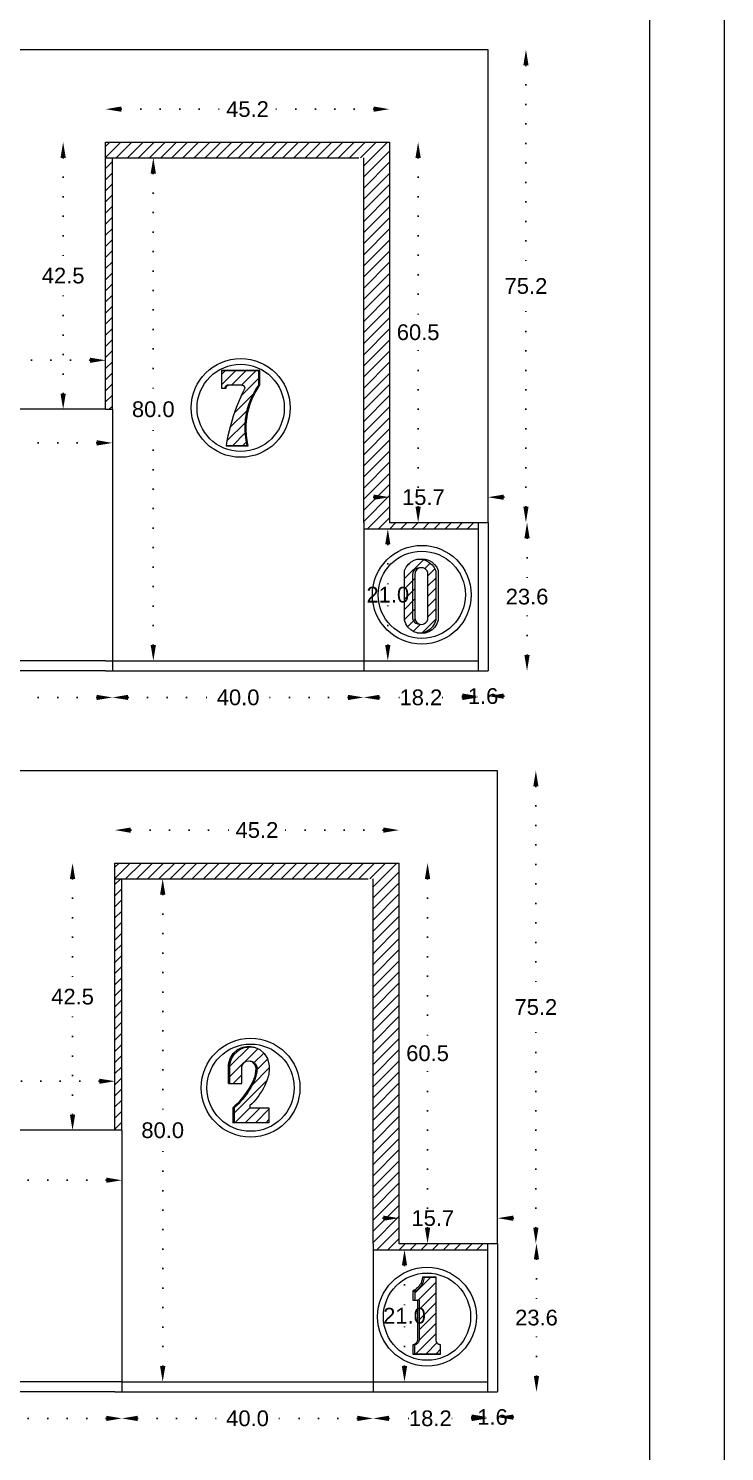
# Model space of a CAD drawing. Header units: inches. Extents: x 104 to 9740, y 936 to 6735.
# Drawn here: x 3735.6 to 3846.4, y 2140.1 to 2366.5 of the extents above; entities that cross this region are included whole.
import ezdxf

# ---------------------------------------------------------------- set-up
doc = ezdxf.new("R2010")
doc.units = ezdxf.units.IN
doc.header["$MEASUREMENT"] = 0
doc.linetypes.add('ACAD_ISO07W100', pattern=[3, 0, -3])
doc.styles.get("Standard").update_dxf_attribs({"font": 'arial.ttf'})
doc.dimstyles.new('Copy of Standard', dxfattribs={"dimtxt": 2.5, "dimasz": 2.5, "dimexe": 0.18, "dimexo": 0.0625, "dimgap": 0.09, "dimtad": 0, "dimtih": 1, "dimtoh": 1, "dimdec": 1, "dimzin": 0, "dimdsep": 46, "dimtxsty": 'Standard', "dimcen": 0.09, "dimse1": 1, "dimse2": 1, "dimadec": 0, "dimazin": 0, "dimtfac": 1, "dimtdec": 1, "dimtix": 1, "dimtofl": 0, "dimtmove": 0, "dimatfit": 3, "dimfxl": 1, "dimtolj": 1, "dimtzin": 0, "dimarcsym": 0})
pattern_1 = [(45, (1875.476, 8.6844), (-0.8838835, 0.8838835), [])]

# ---------------------------------------------------------------- blocks, each defined once
blk = doc.blocks.new('*D346')
at = {"color": 0, "linetype": 'ACAD_ISO07W100', "lineweight": -2, "transparency": 16777216}
for p, q in [((3814.76, 2360.61), (3814.76, 2326.87)), ((3814.76, 2290.41), (3814.76, 2324.14))]:
    blk.add_line(p, q, dxfattribs=at)
at = {"color": 0, "transparency": 16777216}
for points in [[(3814.35, 2360.61), (3815.18, 2360.61), (3814.76, 2363.11)], [(3814.35, 2290.41), (3815.18, 2290.41), (3814.76, 2287.91)]]:
    blk.add_solid(points, dxfattribs=at)
at = {"layer": 'Defpoints', "color": 0, "transparency": 16777216}
for p in [(3808.74, 2363.11), (3808.74, 2287.91), (3814.76, 2287.91)]:
    blk.add_point(p, dxfattribs=at)
at = {"color": 0, "lineweight": 20, "transparency": 16777216, "insert": (3814.76, 2325.51), "char_height": 2.5, "attachment_point": 5}
blk.add_mtext('\\A1;75.2', dxfattribs=at)
blk = doc.blocks.new('*D327')
at = {"color": 0, "linetype": 'ACAD_ISO07W100', "lineweight": -2, "transparency": 16777216}
for p, q in [((3790.54, 2291.93), (3788.04, 2291.93)), ((3811.24, 2291.93), (3813.74, 2291.93))]:
    blk.add_line(p, q, dxfattribs=at)
at = {"color": 0, "transparency": 16777216}
for points in [[(3790.54, 2292.35), (3790.54, 2291.51), (3793.04, 2291.93)], [(3811.24, 2292.35), (3811.24, 2291.51), (3808.74, 2291.93)]]:
    blk.add_solid(points, dxfattribs=at)
at = {"layer": 'Defpoints', "color": 0, "transparency": 16777216}
for p in [(3808.74, 2291.93), (3793.04, 2287.91), (3808.74, 2287.91)]:
    blk.add_point(p, dxfattribs=at)
at = {"color": 0, "lineweight": 20, "transparency": 16777216, "insert": (3798.44, 2291.93), "char_height": 2.5, "attachment_point": 5}
blk.add_mtext('\\A1;15.7', dxfattribs=at)
blk = doc.blocks.new('*D347')
at = {"color": 0, "linetype": 'ACAD_ISO07W100', "lineweight": -2, "transparency": 16777216}
for p, q in [((3797.6, 2345.91), (3797.6, 2319.52)), ((3797.6, 2290.41), (3797.6, 2316.79))]:
    blk.add_line(p, q, dxfattribs=at)
at = {"color": 0, "transparency": 16777216}
for points in [[(3797.18, 2345.91), (3798.02, 2345.91), (3797.6, 2348.41)], [(3797.18, 2290.41), (3798.02, 2290.41), (3797.6, 2287.91)]]:
    blk.add_solid(points, dxfattribs=at)
at = {"layer": 'Defpoints', "color": 0, "transparency": 16777216}
for p in [(3793.04, 2348.41), (3793.04, 2287.91), (3797.6, 2287.91)]:
    blk.add_point(p, dxfattribs=at)
at = {"color": 0, "lineweight": 20, "transparency": 16777216, "insert": (3797.6, 2318.16), "char_height": 2.5, "attachment_point": 5}
blk.add_mtext('\\A1;60.5', dxfattribs=at)
blk = doc.blocks.new('*D348')
at = {"color": 0, "linetype": 'ACAD_ISO07W100', "lineweight": -2, "transparency": 16777216}
for p, q in [((3750.34, 2353.65), (3767.07, 2353.65)), ((3790.54, 2353.65), (3773.82, 2353.65))]:
    blk.add_line(p, q, dxfattribs=at)
at = {"color": 0, "transparency": 16777216}
for points in [[(3750.34, 2354.07), (3750.34, 2353.24), (3747.84, 2353.65)], [(3790.54, 2354.07), (3790.54, 2353.24), (3793.04, 2353.65)]]:
    blk.add_solid(points, dxfattribs=at)
at = {"layer": 'Defpoints', "color": 0, "transparency": 16777216}
for p in [(3747.84, 2353.65), (3747.84, 2348.41), (3793.04, 2348.41)]:
    blk.add_point(p, dxfattribs=at)
at = {"color": 0, "lineweight": 20, "transparency": 16777216, "insert": (3770.44, 2353.65), "char_height": 2.5, "attachment_point": 5}
blk.add_mtext('\\A1;45.2', dxfattribs=at)
blk = doc.blocks.new('*D349')
at = {"color": 0, "linetype": 'ACAD_ISO07W100', "lineweight": -2, "transparency": 16777216}
for p, q in [((3741.09, 2345.91), (3741.09, 2328.52)), ((3741.09, 2308.41), (3741.09, 2325.79))]:
    blk.add_line(p, q, dxfattribs=at)
at = {"color": 0, "transparency": 16777216}
for points in [[(3740.67, 2345.91), (3741.51, 2345.91), (3741.09, 2348.41)], [(3740.67, 2308.41), (3741.51, 2308.41), (3741.09, 2305.91)]]:
    blk.add_solid(points, dxfattribs=at)
at = {"layer": 'Defpoints', "color": 0, "transparency": 16777216}
for p in [(3741.09, 2348.41), (3747.84, 2348.41), (3747.84, 2305.91)]:
    blk.add_point(p, dxfattribs=at)
at = {"color": 0, "lineweight": 20, "transparency": 16777216, "insert": (3741.09, 2327.16), "char_height": 2.5, "attachment_point": 5}
blk.add_mtext('\\A1;42.5', dxfattribs=at)
blk = doc.blocks.new('*D357')
at = {"color": 0, "linetype": 'ACAD_ISO07W100', "lineweight": -2, "transparency": 16777216}
for p, q in [((3614.84, 2313.71), (3675.89, 2313.71)), ((3745.34, 2313.71), (3684.29, 2313.71))]:
    blk.add_line(p, q, dxfattribs=at)
at = {"color": 0, "transparency": 16777216}
for points in [[(3614.84, 2314.13), (3614.84, 2313.29), (3612.34, 2313.71)], [(3745.34, 2314.13), (3745.34, 2313.29), (3747.84, 2313.71)]]:
    blk.add_solid(points, dxfattribs=at)
at = {"layer": 'Defpoints', "color": 0, "transparency": 16777216}
for p in [(3747.84, 2313.71), (3612.34, 2305.91), (3747.84, 2305.91)]:
    blk.add_point(p, dxfattribs=at)
at = {"color": 0, "lineweight": 20, "transparency": 16777216, "insert": (3680.09, 2313.71), "char_height": 2.5, "attachment_point": 5}
blk.add_mtext('\\A1;135.5', dxfattribs=at)
blk = doc.blocks.new('*D329')
at = {"color": 0, "linetype": 'ACAD_ISO07W100', "lineweight": -2, "transparency": 16777216}
for p, q in [((3706.44, 2300.57), (3723.07, 2300.57)), ((3746.44, 2300.57), (3729.84, 2300.57))]:
    blk.add_line(p, q, dxfattribs=at)
at = {"color": 0, "transparency": 16777216}
for points in [[(3706.44, 2300.99), (3706.44, 2300.15), (3703.94, 2300.57)], [(3746.44, 2300.99), (3746.44, 2300.15), (3748.94, 2300.57)]]:
    blk.add_solid(points, dxfattribs=at)
at = {"layer": 'Defpoints', "color": 0, "transparency": 16777216}
for p in [(3748.94, 2300.57), (3703.94, 2265.91), (3748.94, 2265.91)]:
    blk.add_point(p, dxfattribs=at)
at = {"color": 0, "lineweight": 20, "transparency": 16777216, "insert": (3726.45, 2300.57), "char_height": 2.5, "attachment_point": 5}
blk.add_mtext('\\A1;45.0', dxfattribs=at)
blk = doc.blocks.new('*D360')
at = {"color": 0, "linetype": 'ACAD_ISO07W100', "lineweight": -2, "transparency": 16777216}
for p, q in [((3706.44, 2260.08), (3723.06, 2260.08)), ((3746.44, 2260.08), (3729.83, 2260.08))]:
    blk.add_line(p, q, dxfattribs=at)
at = {"color": 0, "transparency": 16777216}
for points in [[(3706.44, 2260.5), (3706.44, 2259.67), (3703.94, 2260.08)], [(3746.44, 2260.5), (3746.44, 2259.67), (3748.94, 2260.08)]]:
    blk.add_solid(points, dxfattribs=at)
at = {"layer": 'Defpoints', "color": 0, "transparency": 16777216}
for p in [(3703.94, 2264.31), (3748.94, 2264.31), (3703.94, 2260.08)]:
    blk.add_point(p, dxfattribs=at)
at = {"color": 0, "lineweight": 20, "transparency": 16777216, "insert": (3726.44, 2260.08), "char_height": 2.5, "attachment_point": 5}
blk.add_mtext('\\A1;45.0', dxfattribs=at)
blk = doc.blocks.new('*D361')
at = {"color": 0, "linetype": 'ACAD_ISO07W100', "lineweight": -2, "transparency": 16777216}
for p, q in [((3755.44, 2343.41), (3755.44, 2307.27)), ((3755.44, 2268.41), (3755.44, 2304.54))]:
    blk.add_line(p, q, dxfattribs=at)
at = {"color": 0, "transparency": 16777216}
for points in [[(3755.02, 2343.41), (3755.86, 2343.41), (3755.44, 2345.91)], [(3755.02, 2268.41), (3755.86, 2268.41), (3755.44, 2265.91)]]:
    blk.add_solid(points, dxfattribs=at)
at = {"layer": 'Defpoints', "color": 0, "transparency": 16777216}
for p in [(3747.84, 2345.91), (3747.84, 2265.91), (3755.44, 2265.91)]:
    blk.add_point(p, dxfattribs=at)
at = {"color": 0, "lineweight": 20, "transparency": 16777216, "insert": (3755.44, 2305.91), "char_height": 2.5, "attachment_point": 5}
blk.add_mtext('\\A1;80.0', dxfattribs=at)
blk = doc.blocks.new('*D362')
at = {"color": 0, "linetype": 'ACAD_ISO07W100', "lineweight": -2, "transparency": 16777216}
for p, q in [((3751.44, 2260.08), (3765.56, 2260.08)), ((3786.44, 2260.08), (3772.33, 2260.08))]:
    blk.add_line(p, q, dxfattribs=at)
at = {"color": 0, "transparency": 16777216}
for points in [[(3751.44, 2260.5), (3751.44, 2259.67), (3748.94, 2260.08)], [(3786.44, 2260.5), (3786.44, 2259.67), (3788.94, 2260.08)]]:
    blk.add_solid(points, dxfattribs=at)
at = {"layer": 'Defpoints', "color": 0, "transparency": 16777216}
for p in [(3748.94, 2264.31), (3788.94, 2264.31), (3788.94, 2260.08)]:
    blk.add_point(p, dxfattribs=at)
at = {"color": 0, "lineweight": 20, "transparency": 16777216, "insert": (3768.94, 2260.08), "char_height": 2.5, "attachment_point": 5}
blk.add_mtext('\\A1;40.0', dxfattribs=at)
blk = doc.blocks.new('*D363')
at = {"color": 0, "linetype": 'ACAD_ISO07W100', "lineweight": -2, "transparency": 16777216}
for p, q in [((3791.44, 2260.08), (3794.84, 2260.08)), ((3804.64, 2260.08), (3801.25, 2260.08))]:
    blk.add_line(p, q, dxfattribs=at)
at = {"color": 0, "transparency": 16777216}
for points in [[(3791.44, 2260.5), (3791.44, 2259.67), (3788.94, 2260.08)], [(3804.64, 2260.5), (3804.64, 2259.67), (3807.14, 2260.08)]]:
    blk.add_solid(points, dxfattribs=at)
at = {"layer": 'Defpoints', "color": 0, "transparency": 16777216}
for p in [(3788.94, 2264.31), (3807.14, 2264.31), (3807.14, 2260.08)]:
    blk.add_point(p, dxfattribs=at)
at = {"color": 0, "lineweight": 20, "transparency": 16777216, "insert": (3798.04, 2260.08), "char_height": 2.5, "attachment_point": 5}
blk.add_mtext('\\A1;18.2', dxfattribs=at)
blk = doc.blocks.new('*D364')
at = {"color": 0, "linetype": 'ACAD_ISO07W100', "lineweight": -2, "transparency": 16777216}
for p, q in [((3804.64, 2260.29), (3802.14, 2260.29)), ((3811.24, 2260.29), (3813.74, 2260.29))]:
    blk.add_line(p, q, dxfattribs=at)
at = {"color": 0, "transparency": 16777216}
for points in [[(3804.64, 2260.71), (3804.64, 2259.87), (3807.14, 2260.29)], [(3811.24, 2260.71), (3811.24, 2259.87), (3808.74, 2260.29)]]:
    blk.add_solid(points, dxfattribs=at)
at = {"layer": 'Defpoints', "color": 0, "transparency": 16777216}
for p in [(3807.14, 2264.31), (3808.74, 2264.31), (3808.74, 2260.29)]:
    blk.add_point(p, dxfattribs=at)
at = {"color": 0, "lineweight": 20, "transparency": 16777216, "insert": (3807.94, 2260.29), "char_height": 2.5, "attachment_point": 5}
blk.add_mtext('\\A1;1.6', dxfattribs=at)
blk = doc.blocks.new('*D365')
at = {"color": 0, "linetype": 'ACAD_ISO07W100', "lineweight": -2, "transparency": 16777216}
for p, q in [((3814.94, 2285.41), (3814.94, 2277.47)), ((3814.94, 2266.81), (3814.94, 2274.74))]:
    blk.add_line(p, q, dxfattribs=at)
at = {"color": 0, "transparency": 16777216}
for points in [[(3814.52, 2285.41), (3815.35, 2285.41), (3814.94, 2287.91)], [(3814.52, 2266.81), (3815.35, 2266.81), (3814.94, 2264.31)]]:
    blk.add_solid(points, dxfattribs=at)
at = {"layer": 'Defpoints', "color": 0, "transparency": 16777216}
for p in [(3808.74, 2287.91), (3808.74, 2264.31), (3814.94, 2264.31)]:
    blk.add_point(p, dxfattribs=at)
at = {"color": 0, "lineweight": 20, "transparency": 16777216, "insert": (3814.94, 2276.11), "char_height": 2.5, "attachment_point": 5}
blk.add_mtext('\\A1;23.6', dxfattribs=at)
blk = doc.blocks.new('*D366')
at = {"color": 0, "linetype": 'ACAD_ISO07W100', "lineweight": -2, "transparency": 16777216}
for p, q in [((3792.77, 2284.41), (3792.77, 2277.77)), ((3792.77, 2268.41), (3792.77, 2275.04))]:
    blk.add_line(p, q, dxfattribs=at)
at = {"color": 0, "transparency": 16777216}
for points in [[(3792.36, 2284.41), (3793.19, 2284.41), (3792.77, 2286.91)], [(3792.36, 2268.41), (3793.19, 2268.41), (3792.77, 2265.91)]]:
    blk.add_solid(points, dxfattribs=at)
at = {"layer": 'Defpoints', "color": 0, "transparency": 16777216}
for p in [(3788.94, 2286.91), (3788.94, 2265.91), (3792.77, 2265.91)]:
    blk.add_point(p, dxfattribs=at)
at = {"color": 0, "lineweight": 20, "transparency": 16777216, "insert": (3792.77, 2276.41), "char_height": 2.5, "attachment_point": 5}
blk.add_mtext('\\A1;21.0', dxfattribs=at)
blk = doc.blocks.new('*D369')
at = {"color": 0, "linetype": 'ACAD_ISO07W100', "lineweight": -2, "transparency": 16777216}
for p, q in [((3816.34, 2245.93), (3816.34, 2212.2)), ((3816.34, 2175.73), (3816.34, 2209.47))]:
    blk.add_line(p, q, dxfattribs=at)
at = {"color": 0, "transparency": 16777216}
for points in [[(3815.93, 2245.93), (3816.76, 2245.93), (3816.34, 2248.43)], [(3815.93, 2175.73), (3816.76, 2175.73), (3816.34, 2173.23)]]:
    blk.add_solid(points, dxfattribs=at)
at = {"layer": 'Defpoints', "color": 0, "transparency": 16777216}
for p in [(3810.24, 2248.43), (3810.24, 2173.23), (3816.34, 2173.23)]:
    blk.add_point(p, dxfattribs=at)
at = {"color": 0, "lineweight": 20, "transparency": 16777216, "insert": (3816.34, 2210.83), "char_height": 2.5, "attachment_point": 5}
blk.add_mtext('\\A1;75.2', dxfattribs=at)
blk = doc.blocks.new('*D332')
at = {"color": 0, "linetype": 'ACAD_ISO07W100', "lineweight": -2, "transparency": 16777216}
for p, q in [((3792.04, 2177.26), (3789.54, 2177.26)), ((3812.74, 2177.26), (3815.24, 2177.26))]:
    blk.add_line(p, q, dxfattribs=at)
at = {"color": 0, "transparency": 16777216}
for points in [[(3792.04, 2177.67), (3792.04, 2176.84), (3794.54, 2177.26)], [(3812.74, 2177.67), (3812.74, 2176.84), (3810.24, 2177.26)]]:
    blk.add_solid(points, dxfattribs=at)
at = {"layer": 'Defpoints', "color": 0, "transparency": 16777216}
for p in [(3810.24, 2177.26), (3794.54, 2173.23), (3810.24, 2173.23)]:
    blk.add_point(p, dxfattribs=at)
at = {"color": 0, "lineweight": 20, "transparency": 16777216, "insert": (3799.94, 2177.26), "char_height": 2.5, "attachment_point": 5}
blk.add_mtext('\\A1;15.7', dxfattribs=at)
blk = doc.blocks.new('*D370')
at = {"color": 0, "linetype": 'ACAD_ISO07W100', "lineweight": -2, "transparency": 16777216}
for p, q in [((3799.1, 2231.23), (3799.1, 2204.85)), ((3799.1, 2175.73), (3799.1, 2202.12))]:
    blk.add_line(p, q, dxfattribs=at)
at = {"color": 0, "transparency": 16777216}
for points in [[(3798.68, 2231.23), (3799.52, 2231.23), (3799.1, 2233.73)], [(3798.68, 2175.73), (3799.52, 2175.73), (3799.1, 2173.23)]]:
    blk.add_solid(points, dxfattribs=at)
at = {"layer": 'Defpoints', "color": 0, "transparency": 16777216}
for p in [(3794.54, 2233.73), (3794.54, 2173.23), (3799.1, 2173.23)]:
    blk.add_point(p, dxfattribs=at)
at = {"color": 0, "lineweight": 20, "transparency": 16777216, "insert": (3799.1, 2203.48), "char_height": 2.5, "attachment_point": 5}
blk.add_mtext('\\A1;60.5', dxfattribs=at)
blk = doc.blocks.new('*D371')
at = {"color": 0, "linetype": 'ACAD_ISO07W100', "lineweight": -2, "transparency": 16777216}
for p, q in [((3751.84, 2238.98), (3768.57, 2238.98)), ((3792.04, 2238.98), (3775.32, 2238.98))]:
    blk.add_line(p, q, dxfattribs=at)
at = {"color": 0, "transparency": 16777216}
for points in [[(3751.84, 2239.4), (3751.84, 2238.56), (3749.34, 2238.98)], [(3792.04, 2239.4), (3792.04, 2238.56), (3794.54, 2238.98)]]:
    blk.add_solid(points, dxfattribs=at)
at = {"layer": 'Defpoints', "color": 0, "transparency": 16777216}
for p in [(3749.34, 2238.98), (3749.34, 2233.73), (3794.54, 2233.73)]:
    blk.add_point(p, dxfattribs=at)
at = {"color": 0, "lineweight": 20, "transparency": 16777216, "insert": (3771.94, 2238.98), "char_height": 2.5, "attachment_point": 5}
blk.add_mtext('\\A1;45.2', dxfattribs=at)
blk = doc.blocks.new('*D372')
at = {"color": 0, "linetype": 'ACAD_ISO07W100', "lineweight": -2, "transparency": 16777216}
for p, q in [((3742.59, 2231.23), (3742.59, 2213.85)), ((3742.59, 2193.73), (3742.59, 2211.12))]:
    blk.add_line(p, q, dxfattribs=at)
at = {"color": 0, "transparency": 16777216}
for points in [[(3742.17, 2231.23), (3743.01, 2231.23), (3742.59, 2233.73)], [(3742.17, 2193.73), (3743.01, 2193.73), (3742.59, 2191.23)]]:
    blk.add_solid(points, dxfattribs=at)
at = {"layer": 'Defpoints', "color": 0, "transparency": 16777216}
for p in [(3742.59, 2233.73), (3749.34, 2233.73), (3749.34, 2191.23)]:
    blk.add_point(p, dxfattribs=at)
at = {"color": 0, "lineweight": 20, "transparency": 16777216, "insert": (3742.59, 2212.48), "char_height": 2.5, "attachment_point": 5}
blk.add_mtext('\\A1;42.5', dxfattribs=at)
blk = doc.blocks.new('*D379')
at = {"color": 0, "linetype": 'ACAD_ISO07W100', "lineweight": -2, "transparency": 16777216}
for p, q in [((3616.34, 2199.04), (3677.39, 2199.04)), ((3746.84, 2199.04), (3685.79, 2199.04))]:
    blk.add_line(p, q, dxfattribs=at)
at = {"color": 0, "transparency": 16777216}
for points in [[(3616.34, 2199.45), (3616.34, 2198.62), (3613.84, 2199.04)], [(3746.84, 2199.45), (3746.84, 2198.62), (3749.34, 2199.04)]]:
    blk.add_solid(points, dxfattribs=at)
at = {"layer": 'Defpoints', "color": 0, "transparency": 16777216}
for p in [(3749.34, 2199.04), (3613.84, 2191.23), (3749.34, 2191.23)]:
    blk.add_point(p, dxfattribs=at)
at = {"color": 0, "lineweight": 20, "transparency": 16777216, "insert": (3681.59, 2199.04), "char_height": 2.5, "attachment_point": 5}
blk.add_mtext('\\A1;135.5', dxfattribs=at)
blk = doc.blocks.new('*D380')
at = {"color": 0, "linetype": 'ACAD_ISO07W100', "lineweight": -2, "transparency": 16777216}
for p, q in [((3756.94, 2228.73), (3756.94, 2192.6)), ((3756.94, 2153.73), (3756.94, 2189.87))]:
    blk.add_line(p, q, dxfattribs=at)
at = {"color": 0, "transparency": 16777216}
for points in [[(3756.52, 2228.73), (3757.36, 2228.73), (3756.94, 2231.23)], [(3756.52, 2153.73), (3757.36, 2153.73), (3756.94, 2151.23)]]:
    blk.add_solid(points, dxfattribs=at)
at = {"layer": 'Defpoints', "color": 0, "transparency": 16777216}
for p in [(3749.34, 2231.23), (3750.44, 2151.23), (3756.94, 2151.23)]:
    blk.add_point(p, dxfattribs=at)
at = {"color": 0, "lineweight": 20, "transparency": 16777216, "insert": (3756.94, 2191.23), "char_height": 2.5, "attachment_point": 5}
blk.add_mtext('\\A1;80.0', dxfattribs=at)
blk = doc.blocks.new('*D381')
at = {"color": 0, "linetype": 'ACAD_ISO07W100', "lineweight": -2, "transparency": 16777216}
for p, q in [((3752.94, 2145.41), (3767.06, 2145.41)), ((3787.94, 2145.41), (3773.83, 2145.41))]:
    blk.add_line(p, q, dxfattribs=at)
at = {"color": 0, "transparency": 16777216}
for points in [[(3752.94, 2145.83), (3752.94, 2144.99), (3750.44, 2145.41)], [(3787.94, 2145.83), (3787.94, 2144.99), (3790.44, 2145.41)]]:
    blk.add_solid(points, dxfattribs=at)
at = {"layer": 'Defpoints', "color": 0, "transparency": 16777216}
for p in [(3750.44, 2149.63), (3790.44, 2149.63), (3790.44, 2145.41)]:
    blk.add_point(p, dxfattribs=at)
at = {"color": 0, "lineweight": 20, "transparency": 16777216, "insert": (3770.44, 2145.41), "char_height": 2.5, "attachment_point": 5}
blk.add_mtext('\\A1;40.0', dxfattribs=at)
blk = doc.blocks.new('*D382')
at = {"color": 0, "linetype": 'ACAD_ISO07W100', "lineweight": -2, "transparency": 16777216}
for p, q in [((3792.94, 2145.41), (3796.34, 2145.41)), ((3806.14, 2145.41), (3802.75, 2145.41))]:
    blk.add_line(p, q, dxfattribs=at)
at = {"color": 0, "transparency": 16777216}
for points in [[(3792.94, 2145.83), (3792.94, 2144.99), (3790.44, 2145.41)], [(3806.14, 2145.83), (3806.14, 2144.99), (3808.64, 2145.41)]]:
    blk.add_solid(points, dxfattribs=at)
at = {"layer": 'Defpoints', "color": 0, "transparency": 16777216}
for p in [(3790.44, 2149.63), (3808.64, 2149.63), (3808.64, 2145.41)]:
    blk.add_point(p, dxfattribs=at)
at = {"color": 0, "lineweight": 20, "transparency": 16777216, "insert": (3799.54, 2145.41), "char_height": 2.5, "attachment_point": 5}
blk.add_mtext('\\A1;18.2', dxfattribs=at)
blk = doc.blocks.new('*D383')
at = {"color": 0, "linetype": 'ACAD_ISO07W100', "lineweight": -2, "transparency": 16777216}
for p, q in [((3806.14, 2145.62), (3803.64, 2145.62)), ((3812.74, 2145.62), (3815.24, 2145.62))]:
    blk.add_line(p, q, dxfattribs=at)
at = {"color": 0, "transparency": 16777216}
for points in [[(3806.14, 2146.03), (3806.14, 2145.2), (3808.64, 2145.62)], [(3812.74, 2146.03), (3812.74, 2145.2), (3810.24, 2145.62)]]:
    blk.add_solid(points, dxfattribs=at)
at = {"layer": 'Defpoints', "color": 0, "transparency": 16777216}
for p in [(3808.64, 2149.63), (3810.24, 2149.63), (3810.24, 2145.62)]:
    blk.add_point(p, dxfattribs=at)
at = {"color": 0, "lineweight": 20, "transparency": 16777216, "insert": (3809.44, 2145.62), "char_height": 2.5, "attachment_point": 5}
blk.add_mtext('\\A1;1.6', dxfattribs=at)
blk = doc.blocks.new('*D384')
at = {"color": 0, "linetype": 'ACAD_ISO07W100', "lineweight": -2, "transparency": 16777216}
for p, q in [((3816.44, 2170.73), (3816.44, 2162.8)), ((3816.44, 2152.13), (3816.44, 2160.07))]:
    blk.add_line(p, q, dxfattribs=at)
at = {"color": 0, "transparency": 16777216}
for points in [[(3816.02, 2170.73), (3816.85, 2170.73), (3816.44, 2173.23)], [(3816.02, 2152.13), (3816.85, 2152.13), (3816.44, 2149.63)]]:
    blk.add_solid(points, dxfattribs=at)
at = {"layer": 'Defpoints', "color": 0, "transparency": 16777216}
for p in [(3810.24, 2173.23), (3810.24, 2149.63), (3816.44, 2149.63)]:
    blk.add_point(p, dxfattribs=at)
at = {"color": 0, "lineweight": 20, "transparency": 16777216, "insert": (3816.44, 2161.43), "char_height": 2.5, "attachment_point": 5}
blk.add_mtext('\\A1;23.6', dxfattribs=at)
blk = doc.blocks.new('*D385')
at = {"color": 0, "linetype": 'ACAD_ISO07W100', "lineweight": -2, "transparency": 16777216}
for p, q in [((3795.43, 2169.73), (3795.43, 2163.1)), ((3795.43, 2153.73), (3795.43, 2160.37))]:
    blk.add_line(p, q, dxfattribs=at)
at = {"color": 0, "transparency": 16777216}
for points in [[(3795.01, 2169.73), (3795.85, 2169.73), (3795.43, 2172.23)], [(3795.01, 2153.73), (3795.85, 2153.73), (3795.43, 2151.23)]]:
    blk.add_solid(points, dxfattribs=at)
at = {"layer": 'Defpoints', "color": 0, "transparency": 16777216}
for p in [(3790.44, 2172.23), (3790.44, 2151.23), (3795.43, 2151.23)]:
    blk.add_point(p, dxfattribs=at)
at = {"color": 0, "lineweight": 20, "transparency": 16777216, "insert": (3795.43, 2161.73), "char_height": 2.5, "attachment_point": 5}
blk.add_mtext('\\A1;21.0', dxfattribs=at)
blk = doc.blocks.new('*D339')
at = {"color": 0, "linetype": 'ACAD_ISO07W100', "lineweight": -2, "transparency": 16777216}
for p, q in [((3685.44, 2183.29), (3713.34, 2183.29)), ((3747.94, 2183.29), (3720.05, 2183.29))]:
    blk.add_line(p, q, dxfattribs=at)
at = {"color": 0, "transparency": 16777216}
for points in [[(3685.44, 2183.71), (3685.44, 2182.88), (3682.94, 2183.29)], [(3747.94, 2183.71), (3747.94, 2182.88), (3750.44, 2183.29)]]:
    blk.add_solid(points, dxfattribs=at)
at = {"layer": 'Defpoints', "color": 0, "transparency": 16777216}
for p in [(3682.94, 2191.23), (3750.44, 2191.23), (3750.44, 2183.29)]:
    blk.add_point(p, dxfattribs=at)
at = {"color": 0, "lineweight": 20, "transparency": 16777216, "insert": (3716.69, 2183.29), "char_height": 2.5, "attachment_point": 5}
blk.add_mtext('\\A1;67.5', dxfattribs=at)
blk = doc.blocks.new('*D388')
at = {"color": 0, "linetype": 'ACAD_ISO07W100', "lineweight": -2, "transparency": 16777216}
for p, q in [((3685.44, 2145.41), (3713.34, 2145.41)), ((3747.94, 2145.41), (3720.05, 2145.41))]:
    blk.add_line(p, q, dxfattribs=at)
at = {"color": 0, "transparency": 16777216}
for points in [[(3685.44, 2145.83), (3685.44, 2144.99), (3682.94, 2145.41)], [(3747.94, 2145.83), (3747.94, 2144.99), (3750.44, 2145.41)]]:
    blk.add_solid(points, dxfattribs=at)
at = {"layer": 'Defpoints', "color": 0, "transparency": 16777216}
for p in [(3682.94, 2151.23), (3750.44, 2149.63), (3750.44, 2145.41)]:
    blk.add_point(p, dxfattribs=at)
at = {"color": 0, "lineweight": 20, "transparency": 16777216, "insert": (3716.69, 2145.41), "char_height": 2.5, "attachment_point": 5}
blk.add_mtext('\\A1;67.5', dxfattribs=at)

msp = doc.modelspace()

# ---------------------------------------------------------------- hatches: boundary and pattern name
at = {"lineweight": 20}
h = msp.add_hatch(dxfattribs=at)
h.set_pattern_fill('ANSI31', color=256, scale=10)
h.set_pattern_definition(pattern_1)
h.paths.add_polyline_path([(3793.04, 2348.41), (3747.84, 2348.41), (3747.84, 2345.91), (3788.94, 2345.91), (3788.94, 2287.91), (3788.14, 2286.91), (3807.14, 2286.91), (3807.14, 2287.91), (3793.04, 2287.91)])
h = msp.add_hatch(dxfattribs=at)
h.set_pattern_fill('ANSI31', color=256, scale=10)
h.set_pattern_definition(pattern_1)
h.paths.add_polyline_path([(3748.94, 2345.91), (3747.84, 2345.91), (3747.84, 2305.91), (3748.94, 2305.91)])
h = msp.add_hatch(dxfattribs=at)
h.set_pattern_fill('ANSI31', color=256, scale=9.218651)
h.set_pattern_definition([(45, (3129.0501, 2852.4125), (-0.8148213, 0.8148213), [])])
h.paths.add_polyline_path([(3770.09, 2304.34), (3770.22, 2305.17), (3770.41, 2305.99), (3770.66, 2306.79), (3770.96, 2307.57), (3771.32, 2308.33), (3771.72, 2309.06), (3772.18, 2309.76), (3772.18, 2312.02), (3766.31, 2312.02), (3766.31, 2309.26), (3766.84, 2309.26), (3766.84, 2309.34), (3766.88, 2309.47), (3766.96, 2309.58), (3767.06, 2309.67), (3767.19, 2309.73), (3767.22, 2309.74), (3767.16, 2309.72), (3767.09, 2309.69), (3767.04, 2309.65), (3766.99, 2309.6), (3766.94, 2309.55), (3766.9, 2309.5), (3766.87, 2309.44), (3766.85, 2309.37), (3766.84, 2309.3), (3766.84, 2309.26), (3767.02, 2309.26), (3767.02, 2309.37), (3767.07, 2309.5), (3767.14, 2309.61), (3767.25, 2309.71), (3767.37, 2309.77), (3767.48, 2309.79), (3767.54, 2309.79), (3769.52, 2309.79), (3769.64, 2309.77), (3769.76, 2309.71), (3769.87, 2309.61), (3769.94, 2309.5), (3769.99, 2309.37), (3769.99, 2309.26), (3769.64, 2308.54), (3769.31, 2307.81), (3769, 2307.07), (3768.7, 2306.32), (3768.43, 2305.56), (3768.17, 2304.8), (3767.93, 2304.03), (3767.71, 2303.26), (3767.51, 2302.48), (3767.32, 2301.7), (3767.16, 2300.91), (3767.03, 2300.18), (3770.31, 2300.18), (3770.15, 2301), (3770.05, 2301.83), (3770, 2302.67), (3770.02, 2303.51)])
h = msp.add_hatch(dxfattribs=at)
h.set_pattern_fill('ANSI31', color=256, scale=9.218651, angle=180)
h.set_pattern_definition([(225, (3033.429, 2822.3189), (0.8148213, -0.8148213), [])])
h.paths.add_polyline_path([(3800.42, 2272.38), (3800.42, 2280.23), (3800.16, 2280.74), (3799.81, 2281.2), (3799.38, 2281.57), (3798.87, 2281.85), (3798.33, 2282.02), (3797.75, 2282.08), (3797.44, 2282.05), (3796.99, 2281.91), (3796.49, 2281.63), (3796.04, 2281.25), (3795.69, 2280.79), (3795.43, 2280.27), (3795.43, 2272.35), (3795.65, 2271.77), (3795.98, 2271.26), (3796.42, 2270.84), (3796.94, 2270.52), (3797.45, 2270.34), (3797.75, 2270.31), (3798.36, 2270.37), (3798.93, 2270.57), (3799.44, 2270.89), (3799.88, 2271.31), (3800.21, 2271.82)])
h.paths.add_polyline_path([(3797.09, 2280.19), (3797.97, 2280.86), (3799.06, 2280.41), (3799.16, 2279.69), (3799.16, 2272.23), (3798.28, 2271.56), (3797.87, 2271.73), (3797.41, 2271.78), (3797.09, 2272.55)], flags=16)
h = msp.add_hatch(dxfattribs=at)
h.set_pattern_fill('ANSI31', color=256, scale=10)
h.set_pattern_definition([(45, (1876.976, -105.9893), (-0.8838835, 0.8838835), [])])
h.paths.add_polyline_path([(3794.54, 2233.73), (3749.34, 2233.73), (3749.34, 2231.23), (3790.44, 2231.23), (3790.44, 2173.23), (3789.64, 2172.23), (3808.64, 2172.23), (3808.64, 2173.23), (3794.54, 2173.23)])
h = msp.add_hatch(dxfattribs=at)
h.set_pattern_fill('ANSI31', color=256, scale=10)
h.set_pattern_definition([(45, (1876.976, 801.6527), (-0.8838835, 0.8838835), [])])
h.paths.add_polyline_path([(3750.44, 2231.23), (3749.34, 2231.23), (3749.34, 2191.23), (3750.44, 2191.23)])
h = msp.add_hatch(dxfattribs=at)
h.set_pattern_fill('ANSI31', color=256, scale=9.218651)
h.set_pattern_definition([(45, (3041.8955, 2743.5303), (-0.8148213, 0.8148213), [])])
h.paths.add_polyline_path([(3773.85, 2194.81), (3770.82, 2194.81), (3770.82, 2195.16), (3771.13, 2195.46), (3771.42, 2195.77), (3771.71, 2196.09), (3771.98, 2196.42), (3772.24, 2196.76), (3772.48, 2197.12), (3772.71, 2197.48), (3772.92, 2197.85), (3773.12, 2198.23), (3773.3, 2198.62), (3773.47, 2199.01), (3773.52, 2199.17), (3773.62, 2199.42), (3773.7, 2199.67), (3773.76, 2199.92), (3773.82, 2200.18), (3773.86, 2200.45), (3773.89, 2200.71), (3773.9, 2200.97), (3773.9, 2201.24), (3773.88, 2201.5), (3773.85, 2201.77), (3773.6, 2202.66), (3773.1, 2203.45), (3772.4, 2204.06), (3771.64, 2204.41), (3770.84, 2204.53), (3769.93, 2204.4), (3769.09, 2204.01), (3768.39, 2203.4), (3767.9, 2202.62), (3767.64, 2201.74), (3767.65, 2200.81), (3767.65, 2198.69), (3769.55, 2198.69), (3769.55, 2201.48), (3769.73, 2201.82), (3769.98, 2202.06), (3770.29, 2202.21), (3770.63, 2202.26), (3770.84, 2202.23), (3770.97, 2202.21), (3770.97, 2202.21), (3771.18, 2202.18), (3771.48, 2202.02), (3771.72, 2201.79), (3771.88, 2201.49), (3771.95, 2201.15), (3771.95, 2200.94), (3771.94, 2200.72), (3771.91, 2200.51), (3771.88, 2200.29), (3771.84, 2200.08), (3771.79, 2199.87), (3771.73, 2199.66), (3771.66, 2199.46), (3771.58, 2199.26), (3771.49, 2199.07), (3771.39, 2198.84), (3771.18, 2198.43), (3770.96, 2198.03), (3770.72, 2197.63), (3770.47, 2197.24), (3770.2, 2196.87), (3769.92, 2196.5), (3769.62, 2196.15), (3769.32, 2195.8), (3769, 2195.47), (3768.67, 2195.15), (3768.32, 2194.84), (3768.32, 2192.49), (3773.85, 2192.49)])
h = msp.add_hatch(dxfattribs=at)
h.set_pattern_fill('ANSI31', color=256, scale=9.218651)
h.set_pattern_definition([(45, (3051.2172, 2706.8881), (-0.8148213, 0.8148213), [])])
h.paths.add_polyline_path([(3800.98, 2157.14), (3800.89, 2157.18), (3800.81, 2157.23), (3800.73, 2157.3), (3800.66, 2157.37), (3800.6, 2157.45), (3800.55, 2157.53), (3800.51, 2157.63), (3800.48, 2157.72), (3800.46, 2157.82), (3800.46, 2157.92), (3800.46, 2167.85), (3798.59, 2167.85), (3798.57, 2167.61), (3798.52, 2167.38), (3798.45, 2167.16), (3798.36, 2166.94), (3798.26, 2166.74), (3798.14, 2166.54), (3798, 2166.35), (3797.84, 2166.17), (3797.67, 2166.01), (3797.49, 2165.87), (3797.3, 2165.74), (3797.09, 2165.63), (3797.09, 2164.22), (3797.5, 2164.22), (3797.8, 2164.2), (3797.8, 2157.96), (3797.79, 2157.86), (3797.77, 2157.77), (3797.74, 2157.68), (3797.69, 2157.59), (3797.64, 2157.51), (3797.58, 2157.43), (3797.51, 2157.36), (3797.44, 2157.3), (3797.36, 2157.24), (3797.27, 2157.2), (3797.18, 2157.16), (3797.09, 2157.13), (3797.09, 2155.7), (3801.18, 2155.7), (3801.18, 2157.09), (3801.08, 2157.11)])

# ---------------------------------------------------------------- linework, layer by layer
for p, q in [((3808.74, 2363.11), (3404.34, 2363.11)), ((3808.74, 2287.91), (3808.74, 2363.11)), ((3747.84, 2305.91), (3747.84, 2348.41)), ((3747.84, 2348.41), (3793.04, 2348.41)), ((3793.04, 2348.41), (3793.04, 2287.91)), ((3747.84, 2345.91), (3788.14, 2345.91)), ((3748.94, 2305.91), (3748.94, 2345.91)), ((3788.94, 2287.91), (3788.94, 2345.91)), ((3747.84, 2305.91), (3612.34, 2305.91)), ((3747.84, 2305.91), (3748.94, 2305.91)), ((3748.94, 2305.91), (3748.94, 2264.31)), ((3767.03, 2300.18), (3770.31, 2300.18)), ((3788.94, 2287.91), (3788.94, 2264.31)), ((3788.94, 2286.91), (3807.14, 2286.91)), ((3793.04, 2287.91), (3808.74, 2287.91)), ((3807.14, 2287.91), (3807.14, 2264.31)), ((3808.74, 2287.91), (3808.74, 2264.31)), ((3747.84, 2265.91), (3613.94, 2265.91)), ((3747.84, 2265.91), (3807.14, 2265.91)), ((3747.84, 2264.31), (3611.24, 2264.31)), ((3747.84, 2264.31), (3808.74, 2264.31)), ((3810.24, 2248.43), (3405.84, 2248.43)), ((3810.24, 2173.23), (3810.24, 2248.43)), ((3749.34, 2191.23), (3749.34, 2233.73)), ((3749.34, 2233.73), (3794.54, 2233.73)), ((3794.54, 2233.73), (3794.54, 2173.23)), ((3749.34, 2231.23), (3789.64, 2231.23)), ((3750.44, 2191.23), (3750.44, 2231.23)), ((3790.44, 2173.23), (3790.44, 2231.23)), ((3749.34, 2191.23), (3613.84, 2191.23)), ((3750.44, 2191.23), (3749.34, 2191.23)), ((3750.44, 2191.23), (3750.44, 2149.63)), ((3790.44, 2173.23), (3790.44, 2149.63)), ((3794.54, 2173.23), (3810.24, 2173.23)), ((3808.64, 2173.23), (3808.64, 2149.63)), ((3810.24, 2173.23), (3810.24, 2149.63)), ((3790.44, 2172.23), (3808.64, 2172.23)), ((3797.09, 2165.63), (3797.09, 2164.22)), ((3797.09, 2155.7), (3801.18, 2155.7)), ((3750.44, 2151.23), (3613.84, 2151.23)), ((3750.44, 2151.23), (3808.64, 2151.23)), ((3749.34, 2149.63), (3613.84, 2149.63)), ((3749.34, 2149.63), (3810.24, 2149.63))]:
    msp.add_line(p, q, dxfattribs=at)
for points in [[(3346.29, 2695.55), (3346.29, 1988.29), (3846.38, 1988.29), (3846.38, 2695.55)], [(3358.2, 2683.65), (3358.2, 2011.58), (3834.47, 2011.58), (3834.47, 2683.65)], [(3796.04, 2281.25), (3796.49, 2281.63), (3796.99, 2281.91), (3797.44, 2282.05), (3797.55, 2282.08), (3798.12, 2282.14), (3798.7, 2282.08), (3799.25, 2281.91), (3799.76, 2281.63), (3800.2, 2281.25), (3800.56, 2280.79), (3800.81, 2280.27), (3800.81, 2272.35), (3800.6, 2271.77), (3800.27, 2271.26), (3799.83, 2270.84), (3799.31, 2270.52), (3798.73, 2270.32), (3798.12, 2270.25), (3797.52, 2270.32), (3797.45, 2270.34), (3796.94, 2270.52), (3796.42, 2270.84), (3795.98, 2271.26), (3795.65, 2271.77), (3795.43, 2272.35), (3795.43, 2280.27), (3795.69, 2280.79)]]:
    msp.add_lwpolyline(points, close=True, dxfattribs=at)
for points in [[(3772.42, 2312.08), (3772.18, 2312.02), (3766.31, 2312.02)], [(3772.18, 2312.02), (3772.18, 2309.76), (3771.72, 2309.06), (3771.32, 2308.33), (3770.96, 2307.57), (3770.66, 2306.79), (3770.41, 2305.99), (3770.22, 2305.17), (3770.09, 2304.34), (3770.02, 2303.51), (3770, 2302.67), (3770.05, 2301.83), (3770.15, 2301), (3770.31, 2300.18), (3770.53, 2300.12), (3770.37, 2300.95), (3770.26, 2301.79), (3770.22, 2302.63), (3770.23, 2303.48), (3770.31, 2304.32), (3770.44, 2305.16), (3770.63, 2305.98), (3770.88, 2306.79), (3771.18, 2307.58), (3771.54, 2308.35), (3771.96, 2309.08), (3772.42, 2309.79), (3772.42, 2312.08), (3766.31, 2312.08), (3766.31, 2312.02), (3766.31, 2309.26), (3766.84, 2309.26), (3767.02, 2309.26), (3767.02, 2309.33), (3767.03, 2309.4), (3767.06, 2309.47), (3767.09, 2309.53), (3767.13, 2309.59), (3767.17, 2309.64), (3767.22, 2309.68), (3767.28, 2309.72), (3767.34, 2309.75), (3767.41, 2309.77), (3767.48, 2309.79), (3767.54, 2309.79), (3769.47, 2309.79), (3769.54, 2309.79), (3769.61, 2309.77), (3769.67, 2309.75), (3769.73, 2309.72), (3769.79, 2309.68), (3769.84, 2309.64), (3769.89, 2309.59), (3769.92, 2309.53), (3769.95, 2309.47), (3769.97, 2309.4), (3769.99, 2309.33), (3769.99, 2309.26), (3769.64, 2308.54), (3769.31, 2307.81), (3769, 2307.07), (3768.7, 2306.32), (3768.43, 2305.56), (3768.17, 2304.8), (3767.93, 2304.03), (3767.71, 2303.26), (3767.51, 2302.48), (3767.32, 2301.7), (3767.16, 2300.91), (3767.03, 2300.18), (3767.02, 2300.12), (3770.53, 2300.12)], [(3767.29, 2309.75), (3767.22, 2309.74), (3767.16, 2309.72), (3767.09, 2309.69), (3767.04, 2309.65), (3766.99, 2309.6), (3766.94, 2309.55), (3766.9, 2309.5), (3766.87, 2309.44), (3766.85, 2309.37), (3766.84, 2309.3), (3766.84, 2309.26)], [(3797.44, 2282.05), (3797.75, 2282.08), (3798.33, 2282.02), (3798.87, 2281.85), (3799.38, 2281.57), (3799.81, 2281.2), (3800.16, 2280.74), (3800.42, 2280.23), (3800.42, 2272.38), (3800.21, 2271.82), (3799.88, 2271.31), (3799.44, 2270.89), (3798.93, 2270.57), (3798.36, 2270.37), (3797.75, 2270.31), (3797.45, 2270.34)], [(3797.75, 2280.68), (3797.49, 2280.64), (3797.24, 2280.54), (3797.03, 2280.38), (3796.87, 2280.17), (3796.77, 2279.92), (3796.73, 2279.65), (3796.73, 2272.76), (3796.77, 2272.5), (3796.87, 2272.25), (3797.03, 2272.04), (3797.24, 2271.88), (3797.49, 2271.78), (3797.75, 2271.74), (3798.12, 2271.7), (3798.39, 2271.73), (3798.64, 2271.84), (3798.85, 2272), (3799.02, 2272.22), (3799.12, 2272.46), (3799.16, 2272.73), (3799.16, 2279.69)], [(3799.16, 2279.69), (3799.12, 2279.96), (3799.02, 2280.21), (3798.85, 2280.42), (3798.64, 2280.58), (3798.39, 2280.69), (3798.12, 2280.72), (3797.86, 2280.69), (3797.61, 2280.58), (3797.39, 2280.42), (3797.23, 2280.21), (3797.13, 2279.96), (3797.09, 2279.69), (3797.09, 2272.73), (3797.13, 2272.46), (3797.23, 2272.22), (3797.39, 2272), (3797.61, 2271.84), (3797.86, 2271.73), (3798.12, 2271.7)], [(3767.41, 2198.69), (3767.41, 2200.83), (3767.4, 2201.77), (3767.66, 2202.66), (3768.16, 2203.45), (3768.86, 2204.06), (3769.7, 2204.45), (3770.63, 2204.59), (3771.55, 2204.45), (3771.64, 2204.41), (3772.4, 2204.06), (3773.1, 2203.45), (3773.6, 2202.66), (3773.85, 2201.77), (3773.88, 2201.5), (3773.9, 2201.24), (3773.9, 2200.97), (3773.89, 2200.71), (3773.86, 2200.45), (3773.82, 2200.18), (3773.76, 2199.92), (3773.7, 2199.67), (3773.62, 2199.42), (3773.52, 2199.17), (3773.47, 2199.01), (3773.3, 2198.62), (3773.12, 2198.23), (3772.92, 2197.85), (3772.71, 2197.48), (3772.48, 2197.12), (3772.24, 2196.76), (3771.98, 2196.42), (3771.71, 2196.09), (3771.42, 2195.77), (3771.13, 2195.46), (3770.82, 2195.16), (3770.82, 2194.81), (3773.85, 2194.81), (3773.85, 2192.49), (3773.85, 2192.43), (3768.09, 2192.43)], [(3767.65, 2198.69), (3767.65, 2200.81), (3767.64, 2201.74), (3767.9, 2202.62), (3768.39, 2203.4), (3769.09, 2204.01), (3769.93, 2204.4), (3770.84, 2204.53), (3771.64, 2204.41)], [(3767.41, 2198.69), (3767.65, 2198.69), (3769.55, 2198.69), (3769.55, 2201.42), (3769.57, 2201.51), (3769.73, 2201.82), (3769.98, 2202.06), (3770.29, 2202.21), (3770.63, 2202.26), (3770.84, 2202.23), (3770.97, 2202.21), (3770.97, 2202.21)], [(3771.52, 2201.82), (3771.68, 2201.51), (3771.74, 2201.18), (3771.74, 2200.96), (3771.73, 2200.74), (3771.71, 2200.52), (3771.68, 2200.31), (3771.64, 2200.09), (3771.59, 2199.88), (3771.53, 2199.67), (3771.45, 2199.47), (3771.37, 2199.27), (3771.28, 2199.07), (3771.18, 2198.84), (3770.97, 2198.43), (3770.74, 2198.02), (3770.5, 2197.62), (3770.25, 2197.23), (3769.98, 2196.85), (3769.7, 2196.48), (3769.4, 2196.12), (3769.09, 2195.77), (3768.77, 2195.44), (3768.43, 2195.12), (3768.09, 2194.81), (3768.09, 2192.43), (3768.32, 2192.49), (3773.85, 2192.49)], [(3771.52, 2201.82), (3771.27, 2202.06), (3770.97, 2202.21), (3771.18, 2202.18), (3771.48, 2202.02), (3771.72, 2201.79), (3771.88, 2201.49), (3771.95, 2201.15), (3771.95, 2200.94), (3771.94, 2200.72), (3771.91, 2200.51), (3771.88, 2200.29), (3771.84, 2200.08), (3771.79, 2199.87), (3771.73, 2199.66), (3771.66, 2199.46), (3771.58, 2199.26), (3771.49, 2199.07), (3771.39, 2198.84), (3771.18, 2198.43), (3770.96, 2198.03), (3770.72, 2197.63), (3770.47, 2197.24), (3770.2, 2196.87), (3769.92, 2196.5), (3769.62, 2196.15), (3769.32, 2195.8), (3769, 2195.47), (3768.67, 2195.15), (3768.32, 2194.84)], [(3768.09, 2194.81), (3768.32, 2194.84), (3768.32, 2192.49)], [(3796.77, 2155.64), (3801.18, 2155.64), (3801.18, 2155.7), (3801.18, 2157.09), (3801.08, 2157.11), (3800.98, 2157.14), (3800.89, 2157.18), (3800.81, 2157.23), (3800.73, 2157.3), (3800.66, 2157.37), (3800.6, 2157.45), (3800.55, 2157.53), (3800.51, 2157.63), (3800.48, 2157.72), (3800.46, 2157.82), (3800.46, 2157.92), (3800.46, 2167.85), (3800.46, 2167.9), (3798.29, 2167.9), (3798.26, 2167.67), (3798.22, 2167.44), (3798.15, 2167.21), (3798.06, 2166.99), (3797.96, 2166.78), (3797.83, 2166.58), (3797.69, 2166.39), (3797.53, 2166.22), (3797.36, 2166.05), (3797.18, 2165.91), (3796.98, 2165.78), (3796.77, 2165.66), (3796.77, 2164.22), (3797.09, 2164.22), (3797.5, 2164.22), (3797.5, 2157.92), (3797.48, 2157.82), (3797.46, 2157.73), (3797.43, 2157.63), (3797.38, 2157.55), (3797.33, 2157.46), (3797.27, 2157.38), (3797.2, 2157.31), (3797.13, 2157.25), (3797.05, 2157.2), (3796.96, 2157.15), (3796.87, 2157.11), (3796.77, 2157.09), (3796.77, 2155.64), (3797.09, 2155.7), (3797.09, 2157.13), (3797.18, 2157.16), (3797.27, 2157.2), (3797.36, 2157.24), (3797.44, 2157.3), (3797.51, 2157.36), (3797.58, 2157.43), (3797.64, 2157.51), (3797.69, 2157.59), (3797.74, 2157.68), (3797.77, 2157.77), (3797.79, 2157.86), (3797.8, 2157.96), (3797.8, 2164.2), (3797.5, 2164.22)], [(3796.77, 2165.66), (3797.09, 2165.63), (3797.3, 2165.74), (3797.49, 2165.87), (3797.67, 2166.01), (3797.84, 2166.17), (3798, 2166.35), (3798.14, 2166.54), (3798.26, 2166.74), (3798.36, 2166.94), (3798.45, 2167.16), (3798.52, 2167.38), (3798.57, 2167.61), (3798.59, 2167.85)], [(3798.29, 2167.9), (3798.59, 2167.85), (3800.46, 2167.85)]]:
    msp.add_lwpolyline(points, dxfattribs=at)
for centre, radius in [((3769.35, 2306.14), 7.86), ((3769.35, 2306.14), 6.94), ((3798.18, 2276.41), 7.86), ((3798.18, 2276.41), 6.94), ((3770.93, 2198.01), 7.86), ((3770.93, 2198.01), 6.94), ((3799.01, 2161.59), 7.86), ((3799.01, 2161.59), 6.94)]:
    msp.add_circle(centre, radius, dxfattribs=at)

# ---------------------------------------------------------------- dimensions: what is measured, and where the dimension line sits
for base, p1, p2, picture, middle in [((3814.76, 2287.91), (3808.74, 2363.11), (3808.74, 2287.91), '*D346', (3814.76, 2325.51)), ((3741.09, 2348.41), (3747.84, 2305.91), (3747.84, 2348.41), '*D349', (3741.09, 2327.16)), ((3797.6, 2287.91), (3793.04, 2348.41), (3793.04, 2287.91), '*D347', (3797.6, 2318.16)), ((3792.77, 2265.91), (3788.94, 2286.91), (3788.94, 2265.91), '*D366', (3792.77, 2276.41)), ((3816.34, 2173.23), (3810.24, 2248.43), (3810.24, 2173.23), '*D369', (3816.34, 2210.83)), ((3742.59, 2233.73), (3749.34, 2191.23), (3749.34, 2233.73), '*D372', (3742.59, 2212.48)), ((3799.1, 2173.23), (3794.54, 2233.73), (3794.54, 2173.23), '*D370', (3799.1, 2203.48))]:
    dim = msp.add_linear_dim(base=base, p1=p1, p2=p2, angle=90, dimstyle='Copy of Standard', dxfattribs=at)
    dim.commit()
    dim.dimension.update_dxf_attribs({"geometry": picture, "text_midpoint": middle, "dimtype": 160})
for base, p1, p2, picture, middle in [((3747.84, 2353.65), (3793.04, 2348.41), (3747.84, 2348.41), '*D348', (3770.44, 2353.65)), ((3748.94, 2300.57), (3703.94, 2265.91), (3748.94, 2265.91), '*D329', (3726.45, 2300.57)), ((3808.74, 2291.93), (3793.04, 2287.91), (3808.74, 2287.91), '*D327', (3798.44, 2291.93)), ((3749.34, 2238.98), (3794.54, 2233.73), (3749.34, 2233.73), '*D371', (3771.94, 2238.98)), ((3810.24, 2177.26), (3794.54, 2173.23), (3810.24, 2173.23), '*D332', (3799.94, 2177.26))]:
    dim = msp.add_linear_dim(base=base, p1=p1, p2=p2, dimstyle='Copy of Standard', dxfattribs=at)
    dim.commit()
    dim.dimension.update_dxf_attribs({"geometry": picture, "text_midpoint": middle, "dimtype": 160})
for base, p1, p2, picture, middle in [((3755.44, 2265.91), (3747.84, 2345.91), (3747.84, 2265.91), '*D361', (3755.44, 2305.91)), ((3814.94, 2264.31), (3808.74, 2287.91), (3808.74, 2264.31), '*D365', (3814.94, 2276.11)), ((3756.94, 2151.23), (3749.34, 2231.23), (3750.44, 2151.23), '*D380', (3756.94, 2191.23)), ((3816.44, 2149.63), (3810.24, 2173.23), (3810.24, 2149.63), '*D384', (3816.44, 2161.43)), ((3795.43, 2151.23), (3790.44, 2172.23), (3790.44, 2151.23), '*D385', (3795.43, 2161.73))]:
    dim = msp.add_linear_dim(base=base, p1=p1, p2=p2, angle=90, dimstyle='Copy of Standard', dxfattribs=at)
    dim.commit()
    dim.dimension.update_dxf_attribs({"geometry": picture, "text_midpoint": middle})
for base, p1, p2, picture, middle in [((3747.84, 2313.71), (3612.34, 2305.91), (3747.84, 2305.91), '*D357', (3680.09, 2313.71)), ((3703.94, 2260.08), (3748.94, 2264.31), (3703.94, 2264.31), '*D360', (3726.44, 2260.08)), ((3788.94, 2260.08), (3748.94, 2264.31), (3788.94, 2264.31), '*D362', (3768.94, 2260.08)), ((3807.14, 2260.08), (3788.94, 2264.31), (3807.14, 2264.31), '*D363', (3798.04, 2260.08)), ((3808.74, 2260.29), (3807.14, 2264.31), (3808.74, 2264.31), '*D364', (3807.94, 2260.29)), ((3749.34, 2199.04), (3613.84, 2191.23), (3749.34, 2191.23), '*D379', (3681.59, 2199.04)), ((3750.44, 2183.29), (3682.94, 2191.23), (3750.44, 2191.23), '*D339', (3716.69, 2183.29)), ((3750.44, 2145.41), (3682.94, 2151.23), (3750.44, 2149.63), '*D388', (3716.69, 2145.41)), ((3790.44, 2145.41), (3750.44, 2149.63), (3790.44, 2149.63), '*D381', (3770.44, 2145.41)), ((3808.64, 2145.41), (3790.44, 2149.63), (3808.64, 2149.63), '*D382', (3799.54, 2145.41)), ((3810.24, 2145.62), (3808.64, 2149.63), (3810.24, 2149.63), '*D383', (3809.44, 2145.62))]:
    dim = msp.add_linear_dim(base=base, p1=p1, p2=p2, dimstyle='Copy of Standard', dxfattribs=at)
    dim.commit()
    dim.dimension.update_dxf_attribs({"geometry": picture, "text_midpoint": middle})

doc.saveas('drawing.dxf')
